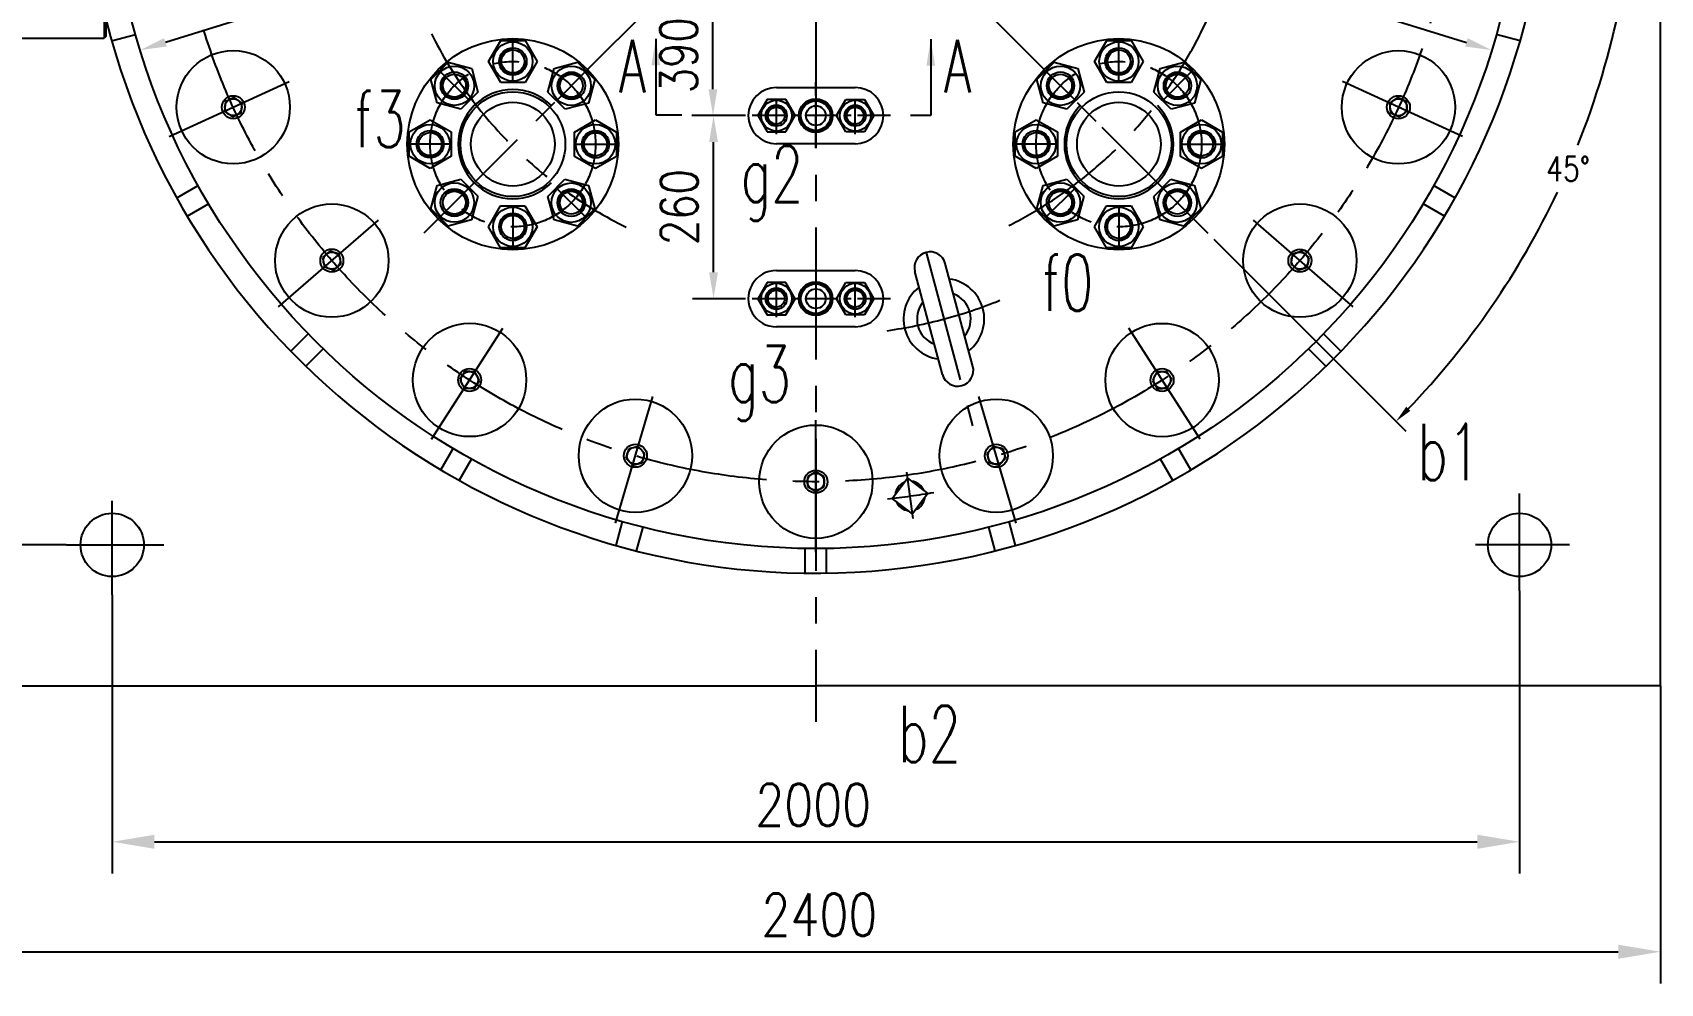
# Model space of a CAD drawing. Header units: inches. Extents: x -375 to 8535, y -150 to 12465.
# Drawn here: x 1126 to 3439, y 1583 to 2934 of the extents above; entities that cross this region are included whole.
import ezdxf

# ---------------------------------------------------------------- set-up
doc = ezdxf.new("R2010")
doc.units = ezdxf.units.IN
doc.header["$LTSCALE"] = 150
doc.linetypes.add('CENTER', pattern=[2, 1.25, -0.25, 0.25, -0.25])
for name, color, linetype in [('1轮廓实线层', 7, 'Continuous'), ('2细线层', 4, 'Continuous'), ('3中心线层', 1, 'CENTER'), ('4', 1, 'CENTER'), ('6文字层', 3, 'Continuous'), ('7标注层', 4, 'Continuous')]:
    doc.layers.add(name, color=color, linetype=linetype)
doc.styles.add('PC_TEXTSTYLE', font='romans.shx', dxfattribs={"width": 0.8, "bigfont": 'hzfs.shx'})
doc.styles.add('TH_GBDIM', font='romans.shx', dxfattribs={"width": 0.8, "bigfont": 'gbcbig.shx'})
doc.dimstyles.new('TH_GBDIM', dxfattribs={"dimscale": 15, "dimtxt": 3.5, "dimasz": 2.5, "dimexe": 2, "dimexo": 0, "dimgap": 1.5, "dimtad": 1, "dimdec": 0, "dimdsep": 46, "dimtxsty": 'TH_GBDIM', "dimcen": 2.5, "dimclrd": 130, "dimclre": 130, "dimclrt": 3, "dimadec": 0, "dimazin": 0, "dimtfac": 0.714286, "dimtdec": 0, "dimtmove": 0, "dimatfit": 3, "dimfxl": 0, "dimtolj": 1, "dimtzin": 0, "dimlwd": -1, "dimlwe": -1, "dimarcsym": 0})
doc.dimstyles.new('TH_GBDIM$2', dxfattribs={"dimscale": 10, "dimtxt": 3.5, "dimasz": 2.5, "dimexe": 2, "dimexo": 0, "dimgap": 1.5, "dimtad": 1, "dimtih": 1, "dimtoh": 1, "dimdec": 1, "dimdsep": 46, "dimtxsty": 'TH_GBDIM', "dimcen": 2.5, "dimclrd": 4, "dimclre": 130, "dimclrt": 3, "dimadec": 1, "dimazin": 2, "dimtfac": 0.714286, "dimtdec": 1, "dimtmove": 0, "dimatfit": 1, "dimfxl": 0, "dimtolj": 1, "dimtzin": 0, "dimlwd": -1, "dimlwe": -1, "dimarcsym": 0})

# ---------------------------------------------------------------- blocks, each defined once
blk = doc.blocks.new('*D13')
at = {"layer": '7标注层', "color": 130}
for p, q in [((1239.2, 2135.1), (1239.2, 1739.4)), ((3238.8, 2140.9), (3238.8, 1739.4)), ((1299.2, 1784.4), (3178.8, 1784.4))]:
    blk.add_line(p, q, dxfattribs=at)
for points in [[(1299.2, 1794.4), (1299.2, 1774.4), (1239.2, 1784.4)], [(3178.8, 1794.4), (3178.8, 1774.4), (3238.8, 1784.4)]]:
    blk.add_solid(points, dxfattribs=at)
at = {"layer": 'DEFPOINTS', "color": 0}
for p in [(1239.2, 2135.1), (3238.8, 2140.9), (3238.8, 1784.4)]:
    blk.add_point(p, dxfattribs=at)
at = {"layer": '7标注层', "color": 3, "insert": (2235.2, 1836.9), "char_height": 60, "attachment_point": 5, "style": 'TH_GBDIM'}
blk.add_mtext('\\A1;2000', dxfattribs=at)
blk = doc.blocks.new('*D27')
at = {"layer": '1轮廓实线层', "color": 130}
blk.add_line((1649, 3023.4), (1314.7, 2920), dxfattribs=at)
blk.add_solid([(1312.8, 2926), (1316.5, 2914.1), (1278.9, 2909)], dxfattribs=at)
at = {"layer": 'DEFPOINTS', "color": 0}
for p in [(3199.1, 3502.9), (1278.9, 2909)]:
    blk.add_point(p, dxfattribs=at)
at = {"layer": '1轮廓实线层', "color": 3, "insert": (1524.3, 3035.9), "char_height": 52.5, "attachment_point": 5, "rotation": 17.1858, "style": 'TH_GBDIM'}
blk.add_mtext('\\A1;%%c2040{}{}', dxfattribs=at)
blk = doc.blocks.new('*D34')
at = {"layer": '1轮廓实线层', "color": 130}
for p, q in [((2092.8, 3205.9), (2122.8, 3205.9)), ((2092.8, 2853.4), (2092.8, 3168.4)), ((2133.2, 2815.9), (2062.8, 2815.9))]:
    blk.add_line(p, q, dxfattribs=at)
for points in [[(2086.5, 3168.4), (2099, 3168.4), (2092.8, 3205.9)], [(2086.5, 2853.4), (2099, 2853.4), (2092.8, 2815.9)]]:
    blk.add_solid(points, dxfattribs=at)
at = {"layer": 'DEFPOINTS', "color": 0}
for p in [(2092.8, 3205.9), (2092.8, 3205.9), (2133.2, 2815.9)]:
    blk.add_point(p, dxfattribs=at)
at = {"layer": '1轮廓实线层', "color": 3, "insert": (2044, 2901.7), "char_height": 52.5, "attachment_point": 5, "rotation": 90, "style": 'TH_GBDIM'}
blk.add_mtext('\\A1;390', dxfattribs=at)
blk = doc.blocks.new('*D63')
at = {"layer": '7标注层', "color": 130}
for p, q in [((1039, 2016.9), (1039, 1583.2)), ((3439, 2005.9), (3439, 1583.2)), ((1099, 1628.2), (3379, 1628.2))]:
    blk.add_line(p, q, dxfattribs=at)
for points in [[(1099, 1638.2), (1099, 1618.2), (1039, 1628.2)], [(3379, 1638.2), (3379, 1618.2), (3439, 1628.2)]]:
    blk.add_solid(points, dxfattribs=at)
at = {"layer": 'DEFPOINTS', "color": 0}
for p in [(1039, 2016.9), (3439, 2005.9), (3439, 1628.2)]:
    blk.add_point(p, dxfattribs=at)
at = {"layer": '7标注层', "color": 3, "insert": (2244, 1680.7), "char_height": 60, "attachment_point": 5, "style": 'TH_GBDIM'}
blk.add_mtext('\\A1;2400', dxfattribs=at)
blk = doc.blocks.new('*D94')
at = {"layer": '7标注层', "color": 130}
for p, q in [((1174.6, 4205.7), (809.8, 4205.7)), ((839.8, 4168.2), (839.8, 2243.6)), ((1174, 2206.1), (809.8, 2206.1))]:
    blk.add_line(p, q, dxfattribs=at)
for points in [[(833.6, 4168.2), (846.1, 4168.2), (839.8, 4205.7)], [(833.6, 2243.6), (846.1, 2243.6), (839.8, 2206.1)]]:
    blk.add_solid(points, dxfattribs=at)
at = {"layer": 'DEFPOINTS', "color": 0}
for p in [(1174.6, 4205.7), (839.8, 2206.1), (1174, 2206.1)]:
    blk.add_point(p, dxfattribs=at)
at = {"layer": '7标注层', "color": 3, "insert": (791.1, 3197.5), "char_height": 52.5, "attachment_point": 5, "rotation": 90, "style": 'TH_GBDIM'}
blk.add_mtext('\\A1;2000', dxfattribs=at)
blk = doc.blocks.new('*D111')
at = {"layer": '1轮廓实线层', "color": 130}
blk.add_line((2829, 3023.4), (3163.3, 2920), dxfattribs=at)
blk.add_solid([(3165.1, 2926), (3161.5, 2914.1), (3199.1, 2909)], dxfattribs=at)
at = {"layer": 'DEFPOINTS', "color": 0}
for p in [(1278.9, 3502.9), (3199.1, 2909)]:
    blk.add_point(p, dxfattribs=at)
at = {"layer": '1轮廓实线层', "color": 3, "insert": (2953.7, 3035.9), "char_height": 52.5, "attachment_point": 5, "rotation": 342.8142, "style": 'TH_GBDIM'}
blk.add_mtext('\\A1;%%c2040{}{}', dxfattribs=at)
blk = doc.blocks.new('*D113')
at = {"layer": '1轮廓实线层', "color": 130}
for p, q in [((2133.2, 2815.9), (2063.6, 2815.9)), ((2093.6, 2593.4), (2093.6, 2778.4)), ((2133.2, 2555.9), (2063.6, 2555.9))]:
    blk.add_line(p, q, dxfattribs=at)
for points in [[(2087.4, 2778.4), (2099.9, 2778.4), (2093.6, 2815.9)], [(2087.4, 2593.4), (2099.9, 2593.4), (2093.6, 2555.9)]]:
    blk.add_solid(points, dxfattribs=at)
at = {"layer": 'DEFPOINTS', "color": 0}
for p in [(2093.6, 2815.9), (2133.2, 2815.9), (2133.2, 2555.9)]:
    blk.add_point(p, dxfattribs=at)
at = {"layer": '1轮廓实线层', "color": 3, "insert": (2044.9, 2685.9), "char_height": 52.5, "attachment_point": 5, "rotation": 90, "style": 'TH_GBDIM'}
blk.add_mtext('\\A1;260', dxfattribs=at)
blk = doc.blocks.new('*D116')
at = {"layer": '1轮廓实线层', "color": 130}
for p, q in [((3388.6, 3205.9), (3424.7, 3205.9)), ((2847.2, 2597.7), (3077.4, 2367.5))]:
    blk.add_line(p, q, dxfattribs=at)
at = {"layer": '1轮廓实线层', "color": 4}
for start, end in [(338.25, 358.7712), (316.2288, 334.6609)]:
    blk.add_arc((2239, 3205.9), 1165.7, start, end, dxfattribs=at)
for points in [[(3400.2, 3180.9), (3408.6, 3180.9), (3404.7, 3205.9)], [(3083.7, 2396.6), (3077.8, 2402.4), (3063.3, 2381.6)]]:
    blk.add_solid(points, dxfattribs=at)
at = {"layer": 'DEFPOINTS', "color": 0}
for p in [(963, 3205.9), (2239, 3205.9), (3388.6, 3205.9), (3365, 2904.2), (2847.2, 2597.7)]:
    blk.add_point(p, dxfattribs=at)
at = {"layer": '1轮廓实线层', "color": 3, "insert": (3307.7, 2740.5), "char_height": 35, "attachment_point": 5, "style": 'TH_GBDIM'}
blk.add_mtext('\\A1;45°', dxfattribs=at)

msp = doc.modelspace()

# ---------------------------------------------------------------- linework, layer by layer
for p, q in [((1230.61, 2928.9), (1230.61, 3205.9)), ((1078.61, 2925.9), (1227.61, 2925.9)), ((1230.61, 2928.9), (1227.61, 2925.9)), ((1773.87, 2892.78), (1791.19, 2922.78)), ((1791.19, 2922.78), (1825.84, 2922.78)), ((1825.84, 2922.78), (1843.16, 2892.78)), ((2634.98, 2892.78), (2652.3, 2922.78)), ((2652.3, 2922.78), (2686.94, 2922.78)), ((2686.94, 2922.78), (2704.26, 2892.78)), ((1692, 2867.4), (1716.49, 2891.89)), ((1716.49, 2891.89), (1749.95, 2882.93)), ((1791.19, 2862.78), (1773.87, 2892.78)), ((1843.16, 2892.78), (1825.84, 2862.78)), ((1867.04, 2882.83), (1900.5, 2891.8)), ((1900.5, 2891.8), (1924.99, 2867.3)), ((2553.1, 2867.4), (2577.6, 2891.89)), ((2577.6, 2891.89), (2611.06, 2882.93)), ((2652.3, 2862.78), (2634.98, 2892.78)), ((2704.26, 2892.78), (2686.94, 2862.78)), ((2728.14, 2882.83), (2761.6, 2891.8)), ((2761.6, 2891.8), (2786.1, 2867.3)), ((1749.95, 2882.93), (1758.92, 2849.47)), ((1858.07, 2849.37), (1867.04, 2882.83)), ((2611.06, 2882.93), (2620.02, 2849.47)), ((2719.18, 2849.37), (2728.14, 2882.83)), ((1700.96, 2833.94), (1692, 2867.4)), ((1758.92, 2849.47), (1734.42, 2824.97)), ((1825.84, 2862.78), (1791.19, 2862.78)), ((1882.57, 2824.88), (1858.07, 2849.37)), ((1924.99, 2867.3), (1916.03, 2833.84)), ((2562.07, 2833.94), (2553.1, 2867.4)), ((2620.02, 2849.47), (2595.53, 2824.97)), ((2686.94, 2862.78), (2652.3, 2862.78)), ((2743.67, 2824.88), (2719.18, 2849.37)), ((2786.1, 2867.3), (2777.13, 2833.84)), ((1734.42, 2824.97), (1700.96, 2833.94)), ((1916.03, 2833.84), (1882.57, 2824.88)), ((2595.53, 2824.97), (2562.07, 2833.94)), ((2777.13, 2833.84), (2743.67, 2824.88)), ((1661.01, 2792.74), (1691.01, 2810.06)), ((1691.01, 2810.06), (1721.01, 2792.74)), ((1895.88, 2792.6), (1925.88, 2809.92)), ((1925.88, 2809.92), (1955.88, 2792.6)), ((2522.12, 2792.74), (2552.12, 2810.06)), ((2552.12, 2810.06), (2582.12, 2792.74)), ((2756.98, 2792.6), (2786.98, 2809.92)), ((2786.98, 2809.92), (2816.98, 2792.6)), ((1661.01, 2758.1), (1661.01, 2792.74)), ((1721.01, 2792.74), (1721.01, 2758.1)), ((1895.88, 2757.96), (1895.88, 2792.6)), ((1955.88, 2792.6), (1955.88, 2757.96)), ((2522.12, 2758.1), (2522.12, 2792.74)), ((2582.12, 2792.74), (2582.12, 2758.1)), ((2756.98, 2757.96), (2756.98, 2792.6)), ((2816.98, 2792.6), (2816.98, 2757.96)), ((1691.01, 2740.78), (1661.01, 2758.1)), ((1721.01, 2758.1), (1691.01, 2740.78)), ((1925.88, 2740.64), (1895.88, 2757.96)), ((1955.88, 2757.96), (1925.88, 2740.64)), ((2552.12, 2740.78), (2522.12, 2758.1)), ((2582.12, 2758.1), (2552.12, 2740.78)), ((2786.98, 2740.64), (2756.98, 2757.96)), ((2816.98, 2757.96), (2786.98, 2740.64)), ((1691.9, 2683.39), (1700.87, 2716.86)), ((1700.87, 2716.86), (1734.33, 2725.82)), ((1734.33, 2725.82), (1758.82, 2701.33)), ((1857.97, 2701.23), (1882.47, 2725.72)), ((1882.47, 2725.72), (1915.93, 2716.76)), ((1915.93, 2716.76), (1924.9, 2683.3)), ((2553.01, 2683.39), (2561.97, 2716.86)), ((2561.97, 2716.86), (2595.43, 2725.82)), ((2595.43, 2725.82), (2619.93, 2701.33)), ((2719.08, 2701.23), (2743.57, 2725.72)), ((2743.57, 2725.72), (2777.03, 2716.76)), ((2777.03, 2716.76), (2786, 2683.3)), ((1716.4, 2658.9), (1691.9, 2683.39)), ((1758.82, 2701.33), (1749.86, 2667.87)), ((1773.74, 2657.92), (1791.06, 2687.92)), ((1791.06, 2687.92), (1825.7, 2687.92)), ((1825.7, 2687.92), (1843.02, 2657.92)), ((1866.94, 2667.77), (1857.97, 2701.23)), ((1924.9, 2683.3), (1900.4, 2658.8)), ((2577.5, 2658.9), (2553.01, 2683.39)), ((2619.93, 2701.33), (2610.96, 2667.87)), ((2634.84, 2657.92), (2652.16, 2687.92)), ((2652.16, 2687.92), (2686.8, 2687.92)), ((2686.8, 2687.92), (2704.12, 2657.92)), ((2728.04, 2667.77), (2719.08, 2701.23)), ((2786, 2683.3), (2761.51, 2658.8)), ((1749.86, 2667.87), (1716.4, 2658.9)), ((1900.4, 2658.8), (1866.94, 2667.77)), ((2610.96, 2667.87), (2577.5, 2658.9)), ((2761.51, 2658.8), (2728.04, 2667.77)), ((1791.06, 2627.92), (1773.74, 2657.92)), ((1843.02, 2657.92), (1825.7, 2627.92)), ((2652.16, 2627.92), (2634.84, 2657.92)), ((2704.12, 2657.92), (2686.8, 2627.92)), ((1825.7, 2627.92), (1791.06, 2627.92)), ((2686.8, 2627.92), (2652.16, 2627.92)), ((1039, 2005.9), (2239, 2005.9)), ((3439, 2005.9), (2239, 2005.9))]:
    msp.add_line(p, q)
for centre, radius in [((2239, 3205.9), 1005), ((1808.51, 2892.78), 27.95), ((2669.62, 2892.78), 27.95), ((1411.22, 2827.9), 80.5), ((3066.75, 2827.85), 80.5), ((1725.46, 2858.43), 27.95), ((1891.53, 2858.34), 27.95), ((2586.56, 2858.43), 27.95), ((2752.64, 2858.34), 27.95), ((1411.22, 2827.9), 16.33), ((1411.22, 2827.9), 12), ((3066.75, 2827.85), 16.33), ((3066.75, 2827.85), 12), ((1691.01, 2775.42), 27.95), ((1925.88, 2775.28), 27.95), ((2552.12, 2775.42), 27.95), ((2786.98, 2775.28), 27.95), ((1725.36, 2692.36), 27.95), ((1891.43, 2692.26), 27.95), ((2586.47, 2692.36), 27.95), ((2752.54, 2692.26), 27.95), ((1551.25, 2610), 80.5), ((1808.38, 2657.92), 27.95), ((2669.48, 2657.92), 27.95), ((2926.71, 2609.96), 80.5), ((1551.25, 2610), 16.33), ((1551.25, 2610), 12), ((2926.71, 2609.96), 16.33), ((2926.71, 2609.96), 12), ((1746.99, 2440.38), 80.5), ((2730.96, 2440.34), 80.5), ((1746.99, 2440.38), 16.33), ((1746.99, 2440.38), 12), ((2730.96, 2440.34), 16.33), ((2730.96, 2440.34), 12), ((1982.59, 2332.77), 80.5), ((2495.35, 2332.75), 80.5), ((2238.97, 2295.9), 80.5), ((1982.59, 2332.77), 16.33), ((1982.59, 2332.77), 12), ((2495.35, 2332.75), 16.33), ((2495.35, 2332.75), 12), ((2238.97, 2295.9), 16.33), ((2238.97, 2295.9), 12)]:
    msp.add_circle(centre, radius)
at = {"layer": '1轮廓实线层'}
for p, q in [((1227.61, 3485.9), (1227.61, 2925.9)), ((3439, 2005.9), (3439, 3205.9)), ((1238.42, 2922.27), (1272.23, 2931.33)), ((1238.42, 2922.27), (1272.23, 2931.33)), ((3239.57, 2922.27), (3205.76, 2931.33)), ((1399.93, 2835.94), (1398.62, 2822.14)), ((1398.62, 2822.14), (1409.9, 2814.11)), ((1412.54, 2841.69), (1399.93, 2835.94)), ((1423.83, 2833.66), (1412.54, 2841.69)), ((1422.51, 2819.86), (1423.83, 2833.66)), ((2169.72, 2838.9), (2156.44, 2815.9)), ((2196.28, 2838.9), (2169.72, 2838.9)), ((2209.56, 2815.9), (2196.28, 2838.9)), ((2268.44, 2815.9), (2281.72, 2838.9)), ((2281.72, 2838.9), (2308.28, 2838.9)), ((2308.28, 2838.9), (2321.56, 2815.9)), ((3065.44, 2841.64), (3054.15, 2833.6)), ((3054.15, 2833.6), (3055.46, 2819.81)), ((3078.04, 2835.88), (3065.44, 2841.64)), ((3068.07, 2814.05), (3079.36, 2822.09)), ((3079.36, 2822.09), (3078.04, 2835.88)), ((1409.9, 2814.11), (1422.51, 2819.86)), ((2048.47, 2816.49), (2011.84, 2816.49)), ((2156.44, 2815.9), (2169.72, 2792.9)), ((2196.28, 2792.9), (2209.56, 2815.9)), ((2281.72, 2792.9), (2268.44, 2815.9)), ((2321.56, 2815.9), (2308.28, 2792.9)), ((2402.23, 2815.9), (2373.37, 2815.9)), ((3055.46, 2819.81), (3068.07, 2814.05)), ((2169.72, 2792.9), (2196.28, 2792.9)), ((2308.28, 2792.9), (2281.72, 2792.9)), ((1330.93, 2698.95), (1361.24, 2716.45)), ((3147.07, 2698.95), (3116.76, 2716.45)), ((1345.93, 2672.96), (1376.24, 2690.47)), ((3132.07, 2672.96), (3101.76, 2690.47)), ((1548.63, 2623.61), (1538.15, 2614.53)), ((1538.15, 2614.53), (1540.78, 2600.93)), ((1561.72, 2619.07), (1548.63, 2623.61)), ((1564.34, 2605.47), (1561.72, 2619.07)), ((2916.24, 2619.03), (2913.62, 2605.42)), ((2929.33, 2623.56), (2916.24, 2619.03)), ((2939.81, 2614.49), (2929.33, 2623.56)), ((2937.18, 2600.88), (2939.81, 2614.49)), ((1540.78, 2600.93), (1553.87, 2596.39)), ((1553.87, 2596.39), (1564.34, 2605.47)), ((2418.88, 2448.17), (2379.73, 2594.31)), ((2462.06, 2459.74), (2422.9, 2605.88)), ((2913.62, 2605.42), (2924.09, 2596.35)), ((2924.09, 2596.35), (2937.18, 2600.88)), ((2169.73, 2578.9), (2156.45, 2555.9)), ((2196.29, 2578.9), (2169.73, 2578.9)), ((2209.57, 2555.9), (2196.29, 2578.9)), ((2268.45, 2555.9), (2281.73, 2578.9)), ((2281.73, 2578.9), (2308.29, 2578.9)), ((2308.29, 2578.9), (2321.57, 2555.9)), ((2156.45, 2555.9), (2169.73, 2532.9)), ((2196.29, 2532.9), (2209.57, 2555.9)), ((2281.73, 2532.9), (2268.45, 2555.9)), ((2321.57, 2555.9), (2308.29, 2532.9)), ((2169.73, 2532.9), (2196.29, 2532.9)), ((2308.29, 2532.9), (2281.73, 2532.9)), ((1493.08, 2481.19), (1517.83, 2505.94)), ((2984.92, 2481.19), (2960.17, 2505.94)), ((1514.29, 2459.98), (1539.04, 2484.73)), ((2963.71, 2459.98), (2938.96, 2484.73)), ((1740.64, 2452.69), (1733.15, 2441.04)), ((1754.48, 2452.03), (1740.64, 2452.69)), ((1760.83, 2439.72), (1754.48, 2452.03)), ((2723.47, 2452), (2717.12, 2439.69)), ((2737.31, 2452.66), (2723.47, 2452)), ((2744.8, 2441), (2737.31, 2452.66)), ((1733.15, 2441.04), (1739.5, 2428.72)), ((1739.5, 2428.72), (1753.34, 2428.06)), ((1753.34, 2428.06), (1760.83, 2439.72)), ((2717.12, 2439.69), (2724.61, 2428.03)), ((2724.61, 2428.03), (2738.45, 2428.69)), ((2738.45, 2428.69), (2744.8, 2441)), ((1706.06, 2312.83), (1723.56, 2343.14)), ((1973.03, 2342.8), (1969.13, 2329.5)), ((1986.5, 2346.07), (1973.03, 2342.8)), ((1996.06, 2336.04), (1986.5, 2346.07)), ((2491.44, 2346.05), (2481.88, 2336.02)), ((2504.91, 2342.78), (2491.44, 2346.05)), ((2508.81, 2329.49), (2504.91, 2342.78)), ((2771.94, 2312.83), (2754.43, 2343.14)), ((1732.04, 2297.83), (1749.55, 2328.14)), ((1969.13, 2329.5), (1978.69, 2319.48)), ((1978.69, 2319.48), (1992.16, 2322.74)), ((1992.16, 2322.74), (1996.06, 2336.04)), ((2481.88, 2336.02), (2485.79, 2322.73)), ((2485.79, 2322.73), (2499.25, 2319.46)), ((2499.25, 2319.46), (2508.81, 2329.49)), ((2745.95, 2297.83), (2728.45, 2328.14)), ((2238.97, 2309.76), (2226.97, 2302.83)), ((2226.97, 2302.83), (2226.97, 2288.97)), ((2250.97, 2302.83), (2238.97, 2309.76)), ((2250.97, 2288.97), (2250.97, 2302.83)), ((2226.97, 2288.97), (2238.97, 2282.04)), ((2238.97, 2282.04), (2250.97, 2288.97)), ((1955.37, 2205.33), (1964.43, 2239.14)), ((1984.34, 2197.56), (1993.4, 2231.37)), ((2493.65, 2197.56), (2484.59, 2231.37)), ((2522.63, 2205.33), (2513.57, 2239.14)), ((2224, 2166.01), (2224, 2201.01)), ((2254, 2166.01), (2254, 2201.01))]:
    msp.add_line(p, q, dxfattribs=at)
at = {"layer": '1轮廓实线层', "ltscale": 0.25}
for p, q in [((2183, 2855.9), (2295, 2855.9)), ((2295, 2775.9), (2183, 2775.9)), ((2183.01, 2595.9), (2295.01, 2595.9)), ((2295.01, 2515.9), (2183.01, 2515.9))]:
    msp.add_line(p, q, dxfattribs=at)
at = {"layer": '1轮廓实线层'}
for centre, radius in [((1808.45, 2775.35), 150), ((2669.55, 2775.35), 150), ((1808.51, 2892.85), 19.5), ((1808.51, 2892.85), 16.35), ((2669.62, 2892.85), 19.5), ((2669.62, 2892.85), 16.35), ((1725.41, 2858.48), 19.5), ((1725.41, 2858.48), 16.35), ((1891.58, 2858.39), 19.5), ((1891.58, 2858.39), 16.35), ((2586.51, 2858.48), 19.5), ((2586.51, 2858.48), 16.35), ((2752.68, 2858.39), 19.5), ((2752.68, 2858.39), 16.35), ((1808.45, 2775.35), 74.5), ((2669.55, 2775.35), 74.5), ((1808.45, 2775.35), 59.5), ((2183, 2815.9), 21.85), ((2182.79, 2815.9), 15), ((2182.79, 2815.9), 12), ((2238.79, 2815.9), 24), ((2238.79, 2815.9), 21), ((2239, 2815.9), 14), ((2295, 2815.9), 21.85), ((2294.79, 2815.9), 15), ((2294.79, 2815.9), 12), ((2669.55, 2775.35), 59.5), ((1690.95, 2775.42), 19.5), ((1690.95, 2775.42), 16.35), ((1925.95, 2775.28), 19.5), ((1925.95, 2775.28), 16.35), ((2552.05, 2775.42), 19.5), ((2552.05, 2775.42), 16.35), ((2787.05, 2775.28), 19.5), ((2787.05, 2775.28), 16.35), ((1725.31, 2692.31), 19.5), ((1725.31, 2692.31), 16.35), ((1891.48, 2692.22), 19.5), ((1891.48, 2692.22), 16.35), ((2586.42, 2692.31), 19.5), ((2586.42, 2692.31), 16.35), ((2752.59, 2692.22), 19.5), ((2752.59, 2692.22), 16.35), ((1808.38, 2657.85), 19.5), ((1808.38, 2657.85), 16.35), ((2669.48, 2657.85), 19.5), ((2669.48, 2657.85), 16.35), ((2183.01, 2555.9), 21.85), ((2182.79, 2555.9), 15), ((2182.79, 2555.9), 12), ((2238.79, 2555.9), 24), ((2238.79, 2555.9), 21), ((2239, 2555.9), 14), ((2295.01, 2555.9), 21.85), ((2294.79, 2555.9), 15), ((2294.79, 2555.9), 12), ((1239.2, 2206.1), 45), ((3238.8, 2206.1), 45)]:
    msp.add_circle(centre, radius, dxfattribs=at)
at = {"layer": '1轮廓实线层', "ltscale": 0.25}
for centre in [(2238.79, 2815.9), (2238.79, 2555.9)]:
    msp.add_circle(centre, 22.1, dxfattribs=at)
at = {"layer": '1轮廓实线层'}
for centre, radius, start, end in [((2239, 3205.9), 1040, 194.16343, 165.83657), ((2401.31, 2600.1), 22.35, 15, 195), ((2420.89, 2527.03), 57.35, 127.9366, 262.0634), ((2420.89, 2527.03), 57.35, 307.9366, 82.0634), ((2420.89, 2527.03), 38.2, 140.81384, 249.18616), ((2420.89, 2527.03), 38.2, 320.81384, 69.18616), ((2440.47, 2453.95), 22.35, 195, 15)]:
    msp.add_arc(centre, radius, start, end, dxfattribs=at)
at = {"layer": '1轮廓实线层', "ltscale": 0.25}
for centre, start, end in [((2183, 2815.9), 90, 270), ((2295, 2815.9), 270, 90), ((2183.01, 2555.9), 90.00088, 270.00088), ((2295.01, 2555.9), 270.00088, 90.00088)]:
    msp.add_arc(centre, 40, start, end, dxfattribs=at)
at = {"layer": '2细线层'}
for centre, radius, start, end in [((1808.51, 2892.85), 17.75, 93.00064, 4.36401), ((2669.62, 2892.85), 17.75, 93.00064, 4.36401), ((1725.41, 2858.48), 17.75, 138.00064, 49.36401), ((1891.58, 2858.39), 17.75, 48.00064, 319.36401), ((2586.51, 2858.48), 17.75, 138.00064, 49.36401), ((2752.68, 2858.39), 17.75, 48.00064, 319.36401), ((1808.45, 2775.35), 77.5, 45, 314.99999), ((2669.55, 2775.35), 77.5, 135, 44.99999), ((1690.95, 2775.42), 17.75, 183.00064, 94.36401), ((1925.95, 2775.28), 17.75, 3.00064, 274.36401), ((2552.05, 2775.42), 17.75, 183.00064, 94.36401), ((2787.05, 2775.28), 17.75, 3.00064, 274.36401), ((1725.31, 2692.31), 17.75, 228.00064, 139.36401), ((1891.48, 2692.22), 17.75, 318.00064, 229.36401), ((2586.42, 2692.31), 17.75, 228.00064, 139.36401), ((2752.59, 2692.22), 17.75, 318.00064, 229.36401), ((1808.38, 2657.85), 17.75, 273.00064, 184.36401), ((2669.48, 2657.85), 17.75, 273.00064, 184.36401)]:
    msp.add_arc(centre, radius, start, end, dxfattribs=at)
at = {"layer": '2细线层', "ltscale": 0.25}
for centre in [(2182.79, 2815.82), (2294.79, 2815.82), (2182.79, 2555.82), (2294.79, 2555.82)]:
    msp.add_arc(centre, 13, 9.22814, 277.67436, dxfattribs=at)
at = {"layer": '3中心线层'}
for p, q in [((2239, 4457.01), (2239, 1954.8)), ((2239, 3205.9), (1669.5, 2636.4)), ((2239, 3205.9), (2847.19, 2597.71)), ((1808.51, 2862.78), (1808.51, 2922.78)), ((2669.62, 2862.78), (2669.62, 2922.78)), ((1320.26, 2786.36), (1499.62, 2868.27)), ((1746.67, 2837.22), (1704.24, 2879.65)), ((1870.32, 2837.12), (1912.74, 2879.55)), ((2607.78, 2837.22), (2565.35, 2879.65)), ((2731.42, 2837.12), (2773.85, 2879.55)), ((3157.71, 2786.3), (2978.35, 2868.22)), ((2645.32, 2799.59), (2832.32, 2612.59)), ((1721.01, 2775.42), (1661.01, 2775.42)), ((1895.88, 2775.28), (1955.88, 2775.28)), ((2582.12, 2775.42), (2522.12, 2775.42)), ((2756.98, 2775.28), (2816.98, 2775.28)), ((1746.57, 2713.57), (1704.15, 2671.15)), ((1870.22, 2713.48), (1912.65, 2671.05)), ((2607.68, 2713.57), (2565.25, 2671.15)), ((2731.33, 2713.48), (2773.75, 2671.05)), ((1808.38, 2687.92), (1808.38, 2627.92)), ((2669.48, 2687.92), (2669.48, 2627.92)), ((1475.67, 2544.52), (1624.69, 2673.64)), ((3002.28, 2544.47), (2853.27, 2673.6)), ((2395.54, 2621.69), (2461.61, 2375.09)), ((1692.92, 2356.25), (1799.53, 2522.13)), ((2785.02, 2356.22), (2678.42, 2522.1)), ((1954.42, 2236.82), (2009.98, 2426.01)), ((2523.52, 2236.8), (2467.97, 2426)), ((2238.97, 2195.9), (2238.97, 2393.08)), ((2239, 2195.9), (2239, 2393.08)), ((1239.2, 2135.13), (1239.2, 2268.89)), ((3238.8, 2140.92), (3238.8, 2279.25)), ((1174.02, 2206.1), (1312.35, 2206.1)), ((3309.77, 2206.1), (3176.01, 2206.1))]:
    msp.add_line(p, q, dxfattribs=at)
at = {"layer": '3中心线层', "ltscale": 0.25}
for p, q in [((2239, 2769.56), (2239, 2863.24)), ((2183, 2789.63), (2183, 2842.33)), ((2183, 2789.63), (2183, 2842.33)), ((2183, 2789.63), (2183, 2842.33)), ((2183, 2791.9), (2183, 2839.9)), ((2183, 2791.9), (2183, 2839.9)), ((2183, 2791.9), (2183, 2839.9)), ((2295, 2789.63), (2295, 2841.49)), ((2295, 2791.9), (2295, 2839.9)), ((2295, 2791.9), (2295, 2839.9)), ((2295, 2791.9), (2295, 2839.9)), ((2345.18, 2815.9), (2133.23, 2815.9)), ((2183.01, 2529.63), (2183.01, 2582.32)), ((2183.01, 2529.63), (2183.01, 2582.32)), ((2183.01, 2529.63), (2183.01, 2582.32)), ((2183.01, 2531.9), (2183.01, 2579.9)), ((2183.01, 2531.9), (2183.01, 2579.9)), ((2183.01, 2531.9), (2183.01, 2579.9)), ((2295.01, 2529.63), (2295.01, 2581.49)), ((2295.01, 2531.9), (2295.01, 2579.9)), ((2295.01, 2531.9), (2295.01, 2579.9)), ((2295.01, 2531.9), (2295.01, 2579.9)), ((2345.19, 2555.9), (2133.24, 2555.9))]:
    msp.add_line(p, q, dxfattribs=at)
at = {"layer": '3中心线层'}
for centre, radius in [((2239, 3205.9), 910), ((1808.45, 2775.35), 117.5), ((2669.55, 2775.35), 117.5)]:
    msp.add_circle(centre, radius, dxfattribs=at)
for centre, radius, start, end in [((2239.79, 3205.13), 610, 296.60687, 341.69521), ((2238.23, 3205.11), 610, 206.60687, 243.85198), ((2239, 3205.9), 702.84, 278.28899, 291.85116)]:
    msp.add_arc(centre, radius, start, end, dxfattribs=at)
at = {"layer": '4', "linetype": 'CENTER'}
msp.add_line((2377.11, 2243.72), (2368.15, 2309.33), dxfattribs=at)
msp.add_arc((2260.44, 3097.83), 830, 275.549, 280.13823, dxfattribs=at)
at = {"layer": '7标注层', "color": 0}
msp.add_lwpolyline([(2369.27, 2300.68), (2397.99, 2278.97), (2376.27, 2250.25), (2347.56, 2271.97)], close=True, dxfattribs=at)
for start, end in [(111.4199, 174.38459), (21.4199, 84.38459), (202.38593, 263.41856), (292.38593, 353.41856)]:
    msp.add_arc((2372.76, 2275.6), 21, start, end, dxfattribs=at)

# ---------------------------------------------------------------- texts
at = {"layer": '6文字层', "style": 'PC_TEXTSTYLE', "width": 0.667}
for s, height, p in [('A', 75, (1959.28, 2848.63)), ('f3', 80, (1583.08, 2771.23)), ('g2', 80, (2131.97, 2693.21)), ('f0', 80, (2560.13, 2538.55)), ('g3', 80, (2114.37, 2409.09)), ('b1', 80, (3093.7, 2298.21)), ('b2', 80, (2355.88, 1897.51))]:
    msp.add_text(s, height=height, dxfattribs=at).set_placement(p)
at = {"layer": '6文字层', "style": 'PC_TEXTSTYLE', "text_generation_flag": 2, "width": 0.667}
msp.add_text('A', height=75, dxfattribs=at).set_placement((2459.74, 2848.63))

# ---------------------------------------------------------------- dimensions: what is measured, and where the dimension line sits
at = {"layer": '1轮廓实线层'}
for p1, p2, picture, middle in [((3199.13, 3502.85), (1278.87, 2908.95), '*D27', (1538.7, 2989.31)), ((1278.87, 3502.85), (3199.13, 2908.95), '*D111', (2939.3, 2989.31))]:
    dim = msp.add_diameter_dim_2p(p1=p1, p2=p2, text='%%c2040{}{}', dimstyle='TH_GBDIM', override={"dimgap": 1.5, "dimtad": 1, "dimjust": 0, "dimtih": 0, "dimtoh": 0, "dimdec": 1, "dimlfac": 1, "dimse1": 0, "dimse2": 0, "dimsd1": 0, "dimsd2": 0, "dimtix": 0, "dimtofl": 1, "dimatfit": 3}, dxfattribs=at)
    dim.commit()
    dim.dimension.update_dxf_attribs({"geometry": picture, "text_midpoint": middle, "dimtype": 163})
dim = msp.add_angular_dim_2l(base=(3364.96, 2904.2), line1=((963.01, 3205.9), (3388.63, 3205.9)), line2=((2239, 3205.9), (2847.19, 2597.71)), dimstyle='TH_GBDIM$2', dxfattribs=at)
dim.commit()
dim.dimension.update_dxf_attribs({"geometry": '*D116', "text_midpoint": (3307.74, 2740.48), "dimtype": 162})
dim = msp.add_linear_dim(base=(2092.76, 3205.9), p1=(2133.23, 2815.9), p2=(2092.76, 3205.9), angle=90, dimstyle='TH_GBDIM', dxfattribs=at)
dim.commit()
dim.dimension.update_dxf_attribs({"geometry": '*D34', "text_midpoint": (2092.76, 2901.66), "dimtype": 160})
dim = msp.add_linear_dim(base=(2093.62, 2815.9), p1=(2133.24, 2555.9), p2=(2133.23, 2815.9), angle=90, dimstyle='TH_GBDIM', dxfattribs=at)
dim.commit()
dim.dimension.update_dxf_attribs({"geometry": '*D113', "text_midpoint": (2044.87, 2685.9)})
at = {"layer": '7标注层'}
dim = msp.add_linear_dim(base=(839.8, 2206.1), p1=(1174.64, 4205.7), p2=(1174.02, 2206.1), angle=90, text='2000', dimstyle='TH_GBDIM', override={"dimgap": 1.5, "dimtad": 1, "dimdec": 1, "dimlfac": 1, "dimse1": 0, "dimse2": 0, "dimsd1": 0, "dimsd2": 0}, dxfattribs=at)
dim.commit()
dim.dimension.update_dxf_attribs({"geometry": '*D94', "text_midpoint": (839.8, 3197.51), "dimtype": 160})
for base, p1, p2, text, picture, middle in [((3238.8, 1784.42), (1239.2, 2135.13), (3238.8, 2140.92), '2000', '*D13', (2235.24, 1784.42)), ((3439, 1628.17), (1039, 2016.89), (3439, 2005.9), '2400', '*D63', (2244, 1628.17))]:
    dim = msp.add_linear_dim(base=base, p1=p1, p2=p2, text=text, dimstyle='TH_GBDIM', override={"dimtxt": 4, "dimasz": 4, "dimexe": 3}, dxfattribs=at)
    dim.commit()
    dim.dimension.update_dxf_attribs({"geometry": picture, "text_midpoint": middle, "dimtype": 160})

# ---------------------------------------------------------------- leaders
at = {"layer": '1轮廓实线层'}
for points in [[(2011.49, 2924.89), (2011.49, 2816.49)], [(2402.23, 2924.3), (2402.23, 2815.9)]]:
    msp.add_leader(points, dimstyle='TH_GBDIM', override={"dimgap": 1.5, "dimtad": 0}, dxfattribs=at)

doc.saveas('drawing.dxf')
